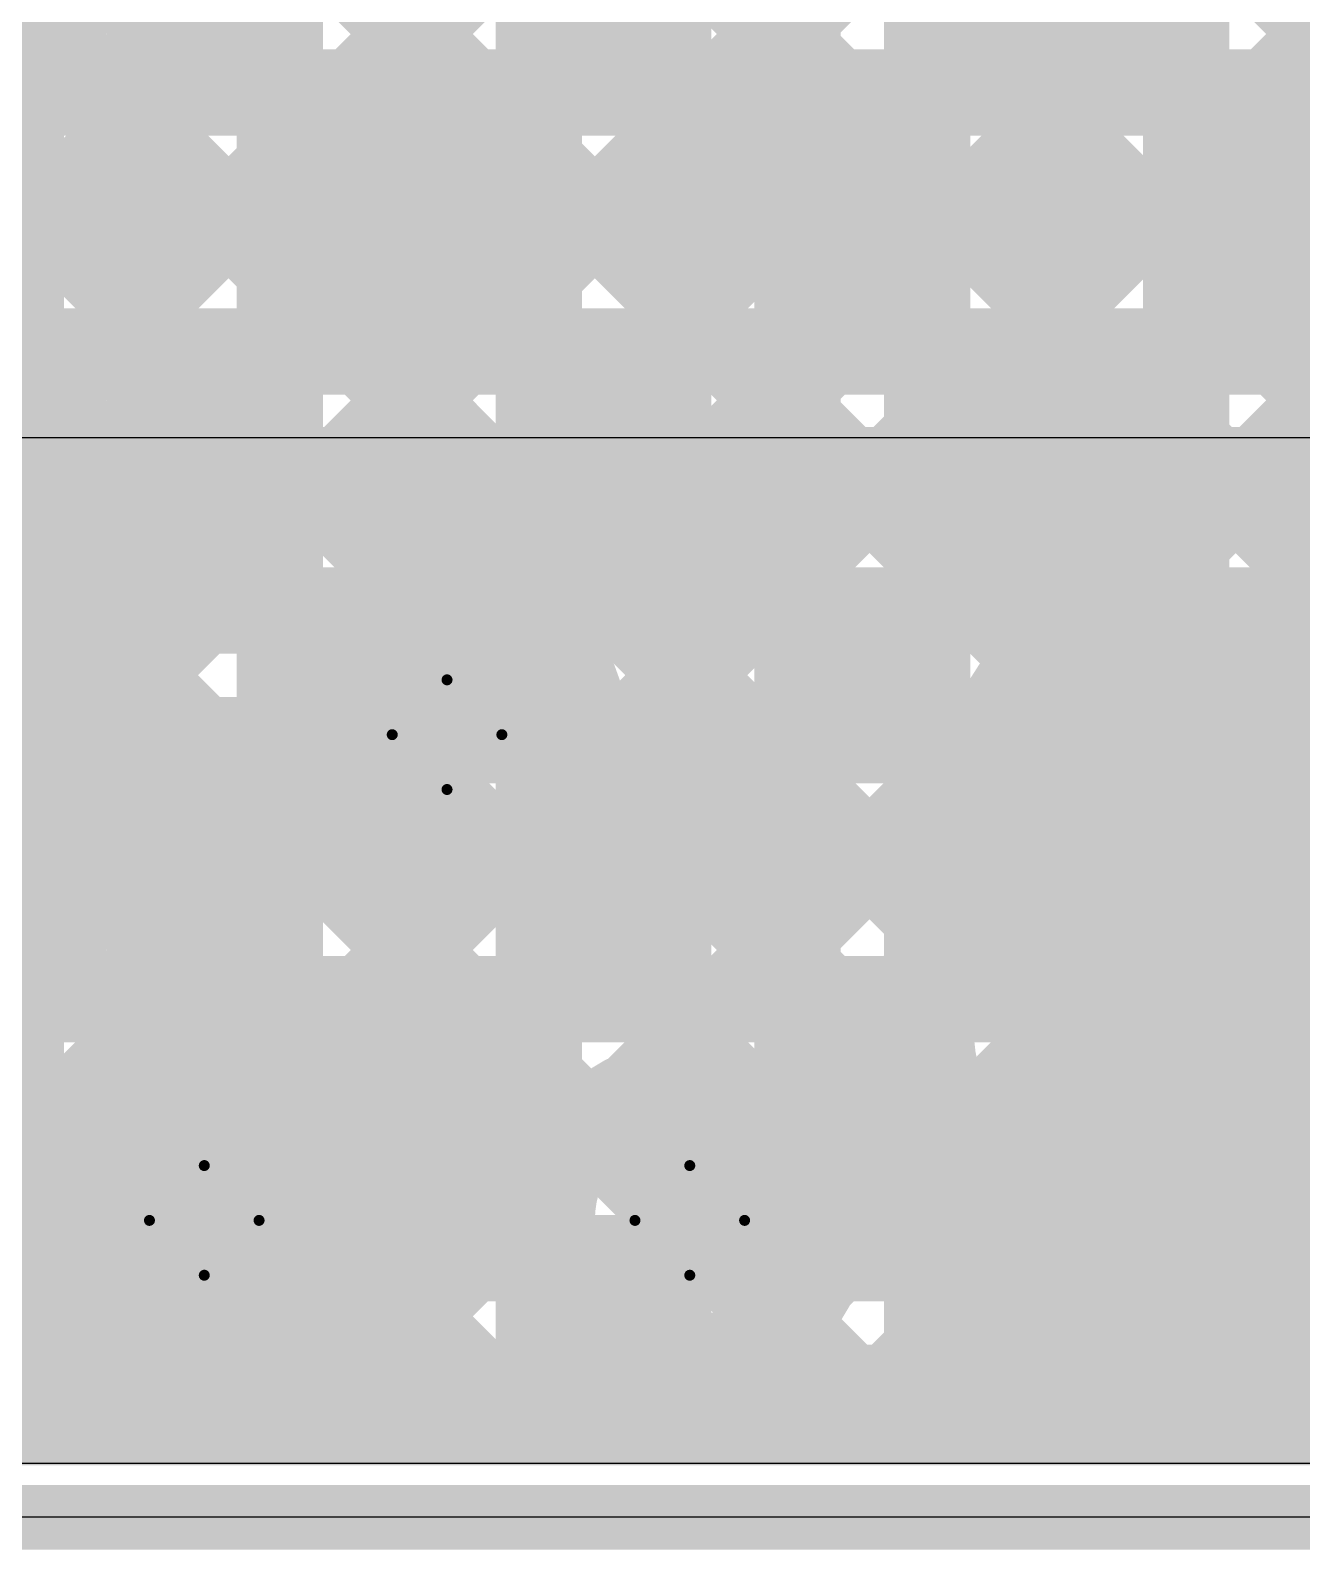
# Model space of a CAD drawing. Header units: millimetres. Extents: x 13 to 259, y -2 to 326.
# Drawn here: x 106.84 to 112.74, y 67.65 to 74.69 of the extents above; entities that cross this region are included whole.
import ezdxf

# ---------------------------------------------------------------- set-up
doc = ezdxf.new("R2010")
doc.units = ezdxf.units.MM
for name, color, linetype in [('BottomLayer', 5, 'Continuous'), ('BottomSolder', 6, 'Continuous'), ('ConnectLayer', 7, 'Continuous'), ('DrillDrawing', 1, 'Continuous'), ('Mechanical14', 56, 'Continuous'), ('Mechanical34', 56, 'Continuous'), ('Mechanical9', 56, 'Continuous'), ('MidLayer1', 16, 'Continuous'), ('MidLayer2', 76, 'Continuous'), ('MidLayer3', 90, 'Continuous'), ('MidLayer4', 156, 'Continuous'), ('MidLayer5', 130, 'Continuous'), ('MidLayer6', 216, 'Continuous'), ('MultiLayer', 9, 'Continuous'), ('TopLayer', 1, 'Continuous'), ('TopSolder', 216, 'Continuous')]:
    doc.layers.add(name, color=color, linetype=linetype)

# ---------------------------------------------------------------- blocks, each defined once
blk = doc.blocks.new('MTG240_400_174')
at = {"layer": 'BottomLayer', "const_width": 2}
blk.add_lwpolyline([(-1, 0, 1), (1, 0, 1)], format="xyb", close=True, dxfattribs=at)
at = {"layer": 'BottomSolder', "const_width": 2.1016}
blk.add_lwpolyline([(-1.0508, 0, 1), (1.0508, 0, 1)], format="xyb", close=True, dxfattribs=at)
at = {"layer": 'MidLayer1', "const_width": 2}
blk.add_lwpolyline([(-1, 0, 1), (1, 0, 1)], format="xyb", close=True, dxfattribs=at)
at = {"layer": 'MidLayer2', "const_width": 2}
blk.add_lwpolyline([(-1, 0, 1), (1, 0, 1)], format="xyb", close=True, dxfattribs=at)
at = {"layer": 'MidLayer3', "const_width": 2}
blk.add_lwpolyline([(-1, 0, 1), (1, 0, 1)], format="xyb", close=True, dxfattribs=at)
at = {"layer": 'MidLayer4', "const_width": 2}
blk.add_lwpolyline([(-1, 0, 1), (1, 0, 1)], format="xyb", close=True, dxfattribs=at)
at = {"layer": 'MidLayer5', "const_width": 2}
blk.add_lwpolyline([(-1, 0, 1), (1, 0, 1)], format="xyb", close=True, dxfattribs=at)
at = {"layer": 'MidLayer6', "const_width": 2}
blk.add_lwpolyline([(-1, 0, 1), (1, 0, 1)], format="xyb", close=True, dxfattribs=at)
at = {"layer": 'MultiLayer', "const_width": 2}
blk.add_lwpolyline([(-1, 0, 1), (1, 0, 1)], format="xyb", close=True, dxfattribs=at)
at = {"layer": 'TopLayer', "const_width": 2}
blk.add_lwpolyline([(-1, 0, 1), (1, 0, 1)], format="xyb", close=True, dxfattribs=at)
at = {"layer": 'TopSolder', "const_width": 2.1016}
blk.add_lwpolyline([(-1.0508, 0, 1), (1.0508, 0, 1)], format="xyb", close=True, dxfattribs=at)

msp = doc.modelspace()

# ---------------------------------------------------------------- linework, layer by layer
at = {"layer": 'BottomLayer', "const_width": 0.3}
for points in [[(108.6251, 71.425, 1), (108.9251, 71.425, 1)], [(107.5, 69.175, 1), (107.8, 69.175, 1)], [(109.75, 69.175, 1), (110.05, 69.175, 1)]]:
    msp.add_lwpolyline(points, format="xyb", close=True, dxfattribs=at)
at = {"layer": 'ConnectLayer'}
for p, q in [((150.975, 67.8), (67.8, 67.8)), ((151.8, 67.8), (90.525, 67.8))]:
    msp.add_line(p, q, dxfattribs=at)
at = {"layer": 'ConnectLayer', "const_width": 0.4}
for points in [[(108.4792, 71.9925), (125.0116, 88.5249)], [(108.4792, 71.9925), (125.0116, 88.5249)], [(98.187, 87.6403), (113.1386, 72.6887)], [(98.187, 87.6403), (113.1386, 72.6887)], [(103.5853, 69.6442), (121.1917, 87.2506)], [(103.5853, 69.6442), (121.1917, 87.2506)], [(98.6987, 84.5831), (111.5046, 71.7771)], [(98.6987, 84.5831), (111.5046, 71.7771)], [(108.2853, 69.253), (122.1149, 83.0827)], [(108.2853, 69.253), (122.1149, 83.0827)], [(98.0877, 81.8), (111.6477, 68.24)], [(98.9362, 81.8), (112.4962, 68.24)], [(99.7847, 81.8), (113.3447, 68.24)], [(100.4841, 68.24), (114.0441, 81.8)], [(100.6332, 81.8), (114.1932, 68.24)], [(101.3326, 68.24), (114.8926, 81.8)], [(101.4818, 81.8), (115.0418, 68.24)], [(102.1811, 68.24), (115.7411, 81.8)], [(102.3303, 81.8), (115.8903, 68.24)], [(103.0296, 68.24), (116.5896, 81.8)], [(103.1788, 81.8), (116.7388, 68.24)], [(103.8782, 68.24), (117.4382, 81.8)], [(104.0274, 81.8), (117.5874, 68.24)], [(104.7267, 68.24), (118.2867, 81.8)], [(104.8759, 81.8), (118.4359, 68.24)], [(105.5752, 68.24), (119.1352, 81.8)], [(105.7244, 81.8), (119.2844, 68.24)], [(106.4238, 68.24), (119.9838, 81.8)], [(107.2723, 68.24), (120.8323, 81.8)], [(108.1208, 68.24), (121.6808, 81.8)], [(108.9693, 68.24), (122.5293, 81.8)], [(109.8179, 68.24), (123.3779, 81.8)], [(110.6664, 68.24), (124.2264, 81.8)], [(111.5149, 68.24), (125.0749, 81.8)], [(94.9607, 81.5329), (108.2535, 68.24)], [(112.3635, 68.24), (125.582, 81.4586)], [(94.265, 81.38), (107.405, 68.24)], [(97.8303, 81.2088), (110.7991, 68.24)], [(96.8921, 80.45), (109.1021, 68.24)], [(97.7406, 80.45), (109.9506, 68.24)], [(102.1049, 79.4799), (111.0125, 70.5722)], [(102.1049, 79.4799), (111.0125, 70.5722)], [(106.7998, 68.24), (106.7998, 78.825)], [(107.3998, 68.24), (107.3998, 78.825)], [(107.9998, 68.24), (107.9998, 78.825)], [(108.5998, 68.24), (108.5998, 78.825)], [(109.1998, 68.24), (109.1998, 78.825)], [(109.7998, 68.24), (109.7998, 78.825)], [(110.3998, 68.24), (110.3998, 78.825)], [(110.9998, 68.24), (110.9998, 78.825)], [(111.5998, 68.24), (111.5998, 78.825)], [(112.1998, 68.24), (112.1998, 78.825)], [(112.7998, 68.24), (112.7998, 78.825)], [(103.2714, 77.4648), (108.6785, 72.0577)], [(103.2714, 77.4648), (108.6785, 72.0577)], [(101.7045, 77.3346), (109.4299, 69.6092)], [(101.7045, 77.3346), (109.4299, 69.6092)], [(104.3082, 72.0641), (109.3898, 77.1458)], [(104.3082, 72.0641), (109.3898, 77.1458)], [(106.7949, 72.0053), (111.842, 77.0523)], [(106.7949, 72.0053), (111.842, 77.0523)], [(110.4874, 77.037), (118.0729, 69.4516)], [(110.4874, 77.037), (118.0729, 69.4516)], [(108.0215, 76.9574), (112.4651, 72.5137)], [(108.0215, 76.9574), (112.4651, 72.5137)], [(109.2201, 71.8849), (114.306, 76.9708)], [(109.2201, 71.8849), (114.306, 76.9708)], [(105.5453, 76.888), (111.1899, 71.2433)], [(105.5453, 76.888), (111.1899, 71.2433)], [(112.3348, 72.454), (116.7804, 76.8996)], [(112.3348, 72.454), (116.7804, 76.8996)], [(103.0593, 76.8284), (108.1941, 71.6936)], [(103.0593, 76.8284), (108.1941, 71.6936)], [(104.8323, 71.7397), (109.8194, 76.7268)], [(104.8323, 71.7397), (109.8194, 76.7268)], [(107.4042, 76.7261), (111.9297, 72.2006)], [(107.4042, 76.7261), (111.9297, 72.2006)], [(109.3681, 71.1843), (114.9038, 76.72)], [(109.3681, 71.1843), (114.9038, 76.72)], [(107.158, 71.5198), (112.3489, 76.7107)], [(107.158, 71.5198), (112.3489, 76.7107)], [(109.9658, 76.71), (114.0674, 72.6085)], [(109.9658, 76.71), (114.0674, 72.6085)], [(68.24, 74.3999), (134.6135, 74.3999)], [(68.24, 73.7999), (143.2856, 73.7999)], [(68.24, 73.1999), (151.36, 73.1999)], [(68.24, 72.5999), (151.36, 72.5999)], [(68.24, 71.9999), (151.36, 71.9999)], [(105.9641, 69.4774), (108.2075, 71.7208)], [(105.9641, 69.4774), (108.2075, 71.7208)], [(104.8895, 71.6041), (107.0632, 69.4304)], [(104.8895, 71.6041), (107.0632, 69.4304)], [(68.24, 71.3999), (151.36, 71.3999)], [(109.4077, 71.3285), (111.0868, 69.6494)], [(109.4077, 71.3285), (111.0868, 69.6494)], [(109.6411, 69.7603), (111.2461, 71.3653)], [(109.6411, 69.7603), (111.2461, 71.3653)], [(107.0816, 71.109), (109.3617, 68.8289)], [(107.0816, 71.109), (109.3617, 68.8289)], [(105.5752, 68.24), (108.3152, 70.9799)], [(105.5752, 68.24), (108.3152, 70.9799)], [(104.6992, 70.9458), (107.405, 68.24)], [(104.6992, 70.9458), (107.405, 68.24)], [(107.9329, 69.7491), (109.0157, 70.832)], [(107.9329, 69.7491), (109.0157, 70.832)], [(109.0436, 70.8441), (110.1071, 69.7806)], [(109.0436, 70.8441), (110.1071, 69.7806)], [(68.24, 70.7999), (151.36, 70.7999)], [(106.5563, 70.7858), (107.5371, 69.805)], [(106.5563, 70.7858), (107.5371, 69.805)], [(110.3547, 69.6254), (110.9973, 70.2679)], [(110.3547, 69.6254), (110.9973, 70.2679)], [(68.24, 70.1999), (151.36, 70.1999)], [(68.24, 69.5999), (151.36, 69.5999)], [(110.478, 68.9002), (111.1198, 69.5419)], [(110.478, 68.9002), (111.1198, 69.5419)], [(108.1208, 68.24), (109.3148, 69.434)], [(108.1208, 68.24), (109.3148, 69.434)], [(110.5056, 69.382), (111.6477, 68.24)], [(110.5056, 69.382), (111.6477, 68.24)], [(108.28, 69.0621), (109.1021, 68.24)], [(108.28, 69.0621), (109.1021, 68.24)], [(68.24, 68.9999), (151.36, 68.9999)], [(110.6664, 68.24), (111.3978, 68.9714)], [(110.6664, 68.24), (111.3978, 68.9714)], [(106.4238, 68.24), (107.0759, 68.8922)], [(106.4238, 68.24), (107.0759, 68.8922)], [(108.9693, 68.24), (109.4497, 68.7203)], [(108.9693, 68.24), (109.4497, 68.7203)], [(110.3343, 68.7049), (110.7991, 68.24)], [(110.3343, 68.7049), (110.7991, 68.24)], [(109.5539, 68.6367), (109.9506, 68.24)], [(109.5539, 68.6367), (109.9506, 68.24)], [(107.9054, 68.5882), (108.2535, 68.24)], [(107.9054, 68.5882), (108.2535, 68.24)], [(109.8179, 68.24), (110.1749, 68.597)], [(109.8179, 68.24), (110.1749, 68.597)], [(107.2723, 68.24), (107.5721, 68.5398)], [(107.2723, 68.24), (107.5721, 68.5398)], [(111.5149, 68.24), (111.7906, 68.5156)], [(111.5149, 68.24), (111.7906, 68.5156)], [(68.24, 68.3999), (151.36, 68.3999)], [(68.24, 68.24), (151.36, 68.24)], [(68.24, 68.24), (151.36, 68.24)], [(98.6373, 68.24), (112.1628, 68.24)], [(98.6373, 68.24), (112.1628, 68.24)]]:
    msp.add_lwpolyline(points, dxfattribs=at)
msp.add_lwpolyline([(112.1628, 68.24, -1.714908), (115.803, 70.3)], format="xyb", dxfattribs=at)
msp.add_lwpolyline([(112.1628, 68.24, -1.714908), (115.803, 70.3)], format="xyb", dxfattribs=at)
at = {"layer": 'ConnectLayer'}
for points, const_width in [([(112.3651, 72.5137, 1), (112.5651, 72.5137, 1)], 0.2), ([(112.3651, 72.5137, 1), (112.5651, 72.5137, 1)], 0.2), ([(112.2348, 72.454, 1), (112.4348, 72.454, 1)], 0.2), ([(112.2348, 72.454, 1), (112.4348, 72.454, 1)], 0.2), ([(111.8297, 72.2006, 1), (112.0297, 72.2006, 1)], 0.2), ([(111.8297, 72.2006, 1), (112.0297, 72.2006, 1)], 0.2), ([(107.165, 71.425, 1), (105.885, 71.425, 1)], 0.4), ([(107.165, 71.425, 1), (105.885, 71.425, 1)], 0.4), ([(106.6949, 72.0053, 1), (106.8949, 72.0053, 1)], 0.2), ([(106.6949, 72.0053, 1), (106.8949, 72.0053, 1)], 0.2), ([(109.415, 71.425, 1), (108.1351, 71.425, 1)], 0.4), ([(109.415, 71.425, 1), (108.1351, 71.425, 1)], 0.4), ([(108.5785, 72.0577, 1), (108.7785, 72.0577, 1)], 0.2), ([(108.5785, 72.0577, 1), (108.7785, 72.0577, 1)], 0.2), ([(108.3792, 71.9925, 1), (108.5792, 71.9925, 1)], 0.2), ([(108.3792, 71.9925, 1), (108.5792, 71.9925, 1)], 0.2), ([(109.1201, 71.8849, 1), (109.3201, 71.8849, 1)], 0.2), ([(109.1201, 71.8849, 1), (109.3201, 71.8849, 1)], 0.2), ([(111.4046, 71.7771, 1), (111.6046, 71.7771, 1)], 0.2), ([(111.4046, 71.7771, 1), (111.6046, 71.7771, 1)], 0.2), ([(108.0941, 71.6936, 1), (108.2941, 71.6936, 1)], 0.2), ([(108.0941, 71.6936, 1), (108.2941, 71.6936, 1)], 0.2), ([(108.1075, 71.7208, 1), (108.3075, 71.7208, 1)], 0.2), ([(108.1075, 71.7208, 1), (108.3075, 71.7208, 1)], 0.2), ([(107.058, 71.5198, 1), (107.258, 71.5198, 1)], 0.2), ([(107.058, 71.5198, 1), (107.258, 71.5198, 1)], 0.2), ([(107.065, 71.425, 1), (107.265, 71.425, 1)], 0.2), ([(107.065, 71.425, 1), (107.265, 71.425, 1)], 0.2), ([(108.0351, 71.425, 1), (108.2351, 71.425, 1)], 0.2), ([(108.0351, 71.425, 1), (108.2351, 71.425, 1)], 0.2), ([(109.315, 71.425, 1), (109.515, 71.425, 1)], 0.2), ([(109.315, 71.425, 1), (109.515, 71.425, 1)], 0.2), ([(109.3077, 71.3285, 1), (109.5077, 71.3285, 1)], 0.2), ([(109.3077, 71.3285, 1), (109.5077, 71.3285, 1)], 0.2), ([(111.1461, 71.3653, 1), (111.3461, 71.3653, 1)], 0.2), ([(111.1461, 71.3653, 1), (111.3461, 71.3653, 1)], 0.2), ([(111.0899, 71.2433, 1), (111.2899, 71.2433, 1)], 0.2), ([(111.0899, 71.2433, 1), (111.2899, 71.2433, 1)], 0.2), ([(109.2681, 71.1843, 1), (109.4681, 71.1843, 1)], 0.2), ([(109.2681, 71.1843, 1), (109.4681, 71.1843, 1)], 0.2), ([(106.9816, 71.109, 1), (107.1816, 71.109, 1)], 0.2), ([(106.9816, 71.109, 1), (107.1816, 71.109, 1)], 0.2), ([(108.2152, 70.9799, 1), (108.4152, 70.9799, 1)], 0.2), ([(108.2152, 70.9799, 1), (108.4152, 70.9799, 1)], 0.2), ([(108.9157, 70.832, 1), (109.1157, 70.832, 1)], 0.2), ([(108.9157, 70.832, 1), (109.1157, 70.832, 1)], 0.2), ([(108.9436, 70.8441, 1), (109.1436, 70.8441, 1)], 0.2), ([(108.9436, 70.8441, 1), (109.1436, 70.8441, 1)], 0.2), ([(110.9125, 70.5722, 1), (111.1125, 70.5722, 1)], 0.2), ([(110.9125, 70.5722, 1), (111.1125, 70.5722, 1)], 0.2), ([(110.8973, 70.2679, 1), (111.0973, 70.2679, 1)], 0.2), ([(110.8973, 70.2679, 1), (111.0973, 70.2679, 1)], 0.2), ([(108.29, 69.175, 1), (107.01, 69.175, 1)], 0.4), ([(108.29, 69.175, 1), (107.01, 69.175, 1)], 0.4), ([(107.4371, 69.805, 1), (107.6371, 69.805, 1)], 0.2), ([(107.4371, 69.805, 1), (107.6371, 69.805, 1)], 0.2), ([(110.54, 69.175, 1), (109.2601, 69.175, 1)], 0.4), ([(110.54, 69.175, 1), (109.2601, 69.175, 1)], 0.4), ([(109.5411, 69.7603, 1), (109.7411, 69.7603, 1)], 0.2), ([(109.5411, 69.7603, 1), (109.7411, 69.7603, 1)], 0.2), ([(110.0071, 69.7806, 1), (110.2071, 69.7806, 1)], 0.2), ([(110.0071, 69.7806, 1), (110.2071, 69.7806, 1)], 0.2), ([(107.8329, 69.7491, 1), (108.0329, 69.7491, 1)], 0.2), ([(107.8329, 69.7491, 1), (108.0329, 69.7491, 1)], 0.2), ([(110.2547, 69.6254, 1), (110.4547, 69.6254, 1)], 0.2), ([(110.2547, 69.6254, 1), (110.4547, 69.6254, 1)], 0.2), ([(110.9868, 69.6494, 1), (111.1868, 69.6494, 1)], 0.2), ([(110.9868, 69.6494, 1), (111.1868, 69.6494, 1)], 0.2), ([(109.3299, 69.6092, 1), (109.5299, 69.6092, 1)], 0.2), ([(109.3299, 69.6092, 1), (109.5299, 69.6092, 1)], 0.2), ([(111.0198, 69.5419, 1), (111.2198, 69.5419, 1)], 0.2), ([(111.0198, 69.5419, 1), (111.2198, 69.5419, 1)], 0.2), ([(106.9632, 69.4304, 1), (107.1632, 69.4304, 1)], 0.2), ([(106.9632, 69.4304, 1), (107.1632, 69.4304, 1)], 0.2), ([(109.2148, 69.434, 1), (109.4148, 69.434, 1)], 0.2), ([(109.2148, 69.434, 1), (109.4148, 69.434, 1)], 0.2), ([(110.4056, 69.382, 1), (110.6056, 69.382, 1)], 0.2), ([(110.4056, 69.382, 1), (110.6056, 69.382, 1)], 0.2), ([(108.1853, 69.253, 1), (108.3853, 69.253, 1)], 0.2), ([(108.1853, 69.253, 1), (108.3853, 69.253, 1)], 0.2), ([(106.91, 69.175, 1), (107.11, 69.175, 1)], 0.2), ([(106.91, 69.175, 1), (107.11, 69.175, 1)], 0.2), ([(108.19, 69.175, 1), (108.39, 69.175, 1)], 0.2), ([(108.19, 69.175, 1), (108.39, 69.175, 1)], 0.2), ([(109.1601, 69.175, 1), (109.3601, 69.175, 1)], 0.2), ([(109.1601, 69.175, 1), (109.3601, 69.175, 1)], 0.2), ([(110.44, 69.175, 1), (110.64, 69.175, 1)], 0.2), ([(110.44, 69.175, 1), (110.64, 69.175, 1)], 0.2), ([(108.18, 69.0621, 1), (108.38, 69.0621, 1)], 0.2), ([(108.18, 69.0621, 1), (108.38, 69.0621, 1)], 0.2), ([(111.2978, 68.9714, 1), (111.4978, 68.9714, 1)], 0.2), ([(111.2978, 68.9714, 1), (111.4978, 68.9714, 1)], 0.2), ([(106.9759, 68.8922, 1), (107.1759, 68.8922, 1)], 0.2), ([(106.9759, 68.8922, 1), (107.1759, 68.8922, 1)], 0.2), ([(110.378, 68.9002, 1), (110.578, 68.9002, 1)], 0.2), ([(110.378, 68.9002, 1), (110.578, 68.9002, 1)], 0.2), ([(109.2617, 68.8289, 1), (109.4617, 68.8289, 1)], 0.2), ([(109.2617, 68.8289, 1), (109.4617, 68.8289, 1)], 0.2), ([(109.3497, 68.7203, 1), (109.5497, 68.7203, 1)], 0.2), ([(109.3497, 68.7203, 1), (109.5497, 68.7203, 1)], 0.2), ([(110.2343, 68.7049, 1), (110.4343, 68.7049, 1)], 0.2), ([(110.2343, 68.7049, 1), (110.4343, 68.7049, 1)], 0.2), ([(109.4539, 68.6367, 1), (109.6539, 68.6367, 1)], 0.2), ([(109.4539, 68.6367, 1), (109.6539, 68.6367, 1)], 0.2), ([(107.8054, 68.5882, 1), (108.0054, 68.5882, 1)], 0.2), ([(107.8054, 68.5882, 1), (108.0054, 68.5882, 1)], 0.2), ([(110.0749, 68.597, 1), (110.2749, 68.597, 1)], 0.2), ([(110.0749, 68.597, 1), (110.2749, 68.597, 1)], 0.2), ([(107.4721, 68.5398, 1), (107.6721, 68.5398, 1)], 0.2), ([(107.4721, 68.5398, 1), (107.6721, 68.5398, 1)], 0.2), ([(111.6906, 68.5156, 1), (111.8906, 68.5156, 1)], 0.2), ([(111.6906, 68.5156, 1), (111.8906, 68.5156, 1)], 0.2), ([(106.6998, 68.24, 1), (106.8998, 68.24, 1)], 0.2), ([(107.1723, 68.24, 1), (107.3723, 68.24, 1)], 0.2), ([(107.1723, 68.24, 1), (107.3723, 68.24, 1)], 0.2), ([(107.1723, 68.24, 1), (107.3723, 68.24, 1)], 0.2), ([(107.2998, 68.24, 1), (107.4998, 68.24, 1)], 0.2), ([(107.305, 68.24, 1), (107.505, 68.24, 1)], 0.2), ([(107.305, 68.24, 1), (107.505, 68.24, 1)], 0.2), ([(107.305, 68.24, 1), (107.505, 68.24, 1)], 0.2), ([(107.8998, 68.24, 1), (108.0998, 68.24, 1)], 0.2), ([(108.0208, 68.24, 1), (108.2208, 68.24, 1)], 0.2), ([(108.0208, 68.24, 1), (108.2208, 68.24, 1)], 0.2), ([(108.0208, 68.24, 1), (108.2208, 68.24, 1)], 0.2), ([(108.1535, 68.24, 1), (108.3535, 68.24, 1)], 0.2), ([(108.1535, 68.24, 1), (108.3535, 68.24, 1)], 0.2), ([(108.1535, 68.24, 1), (108.3535, 68.24, 1)], 0.2), ([(108.4998, 68.24, 1), (108.6998, 68.24, 1)], 0.2), ([(108.8693, 68.24, 1), (109.0693, 68.24, 1)], 0.2), ([(108.8693, 68.24, 1), (109.0693, 68.24, 1)], 0.2), ([(108.8693, 68.24, 1), (109.0693, 68.24, 1)], 0.2), ([(109.0021, 68.24, 1), (109.2021, 68.24, 1)], 0.2), ([(109.0021, 68.24, 1), (109.2021, 68.24, 1)], 0.2), ([(109.0021, 68.24, 1), (109.2021, 68.24, 1)], 0.2), ([(109.0998, 68.24, 1), (109.2998, 68.24, 1)], 0.2), ([(109.6998, 68.24, 1), (109.8998, 68.24, 1)], 0.2), ([(109.7179, 68.24, 1), (109.9179, 68.24, 1)], 0.2), ([(109.7179, 68.24, 1), (109.9179, 68.24, 1)], 0.2), ([(109.7179, 68.24, 1), (109.9179, 68.24, 1)], 0.2), ([(109.8506, 68.24, 1), (110.0506, 68.24, 1)], 0.2), ([(109.8506, 68.24, 1), (110.0506, 68.24, 1)], 0.2), ([(109.8506, 68.24, 1), (110.0506, 68.24, 1)], 0.2), ([(110.2998, 68.24, 1), (110.4998, 68.24, 1)], 0.2), ([(110.5664, 68.24, 1), (110.7664, 68.24, 1)], 0.2), ([(110.5664, 68.24, 1), (110.7664, 68.24, 1)], 0.2), ([(110.5664, 68.24, 1), (110.7664, 68.24, 1)], 0.2), ([(110.6991, 68.24, 1), (110.8991, 68.24, 1)], 0.2), ([(110.6991, 68.24, 1), (110.8991, 68.24, 1)], 0.2), ([(110.6991, 68.24, 1), (110.8991, 68.24, 1)], 0.2), ([(110.8998, 68.24, 1), (111.0998, 68.24, 1)], 0.2), ([(111.4149, 68.24, 1), (111.6149, 68.24, 1)], 0.2), ([(111.4149, 68.24, 1), (111.6149, 68.24, 1)], 0.2), ([(111.4149, 68.24, 1), (111.6149, 68.24, 1)], 0.2), ([(111.4998, 68.24, 1), (111.6998, 68.24, 1)], 0.2), ([(111.5477, 68.24, 1), (111.7477, 68.24, 1)], 0.2), ([(111.5477, 68.24, 1), (111.7477, 68.24, 1)], 0.2), ([(111.5477, 68.24, 1), (111.7477, 68.24, 1)], 0.2), ([(112.0628, 68.24, 1), (112.2628, 68.24, 1)], 0.2), ([(112.0628, 68.24, 1), (112.2628, 68.24, 1)], 0.2), ([(112.0628, 68.24, 1), (112.2628, 68.24, 1)], 0.2), ([(112.0628, 68.24, 1), (112.2628, 68.24, 1)], 0.2), ([(112.0998, 68.24, 1), (112.2998, 68.24, 1)], 0.2), ([(112.2635, 68.24, 1), (112.4635, 68.24, 1)], 0.2), ([(112.3962, 68.24, 1), (112.5962, 68.24, 1)], 0.2), ([(112.6998, 68.24, 1), (112.8998, 68.24, 1)], 0.2)]:
    msp.add_lwpolyline(points, format="xyb", close=True, dxfattribs=dict(at, const_width=const_width))
at = {"layer": 'DrillDrawing', "const_width": 0.0508}
for points in [[(108.5211, 71.425), (108.7751, 71.679)], [(108.7751, 71.679), (109.0291, 71.425)], [(108.5211, 71.425), (108.7751, 71.171)], [(108.7751, 71.171), (109.0291, 71.425)], [(107.396, 69.175), (107.65, 69.429)], [(107.65, 69.429), (107.904, 69.175)], [(109.646, 69.175), (109.9, 69.429)], [(109.9, 69.429), (110.154, 69.175)], [(107.396, 69.175), (107.65, 68.921)], [(107.65, 68.921), (107.904, 69.175)], [(109.646, 69.175), (109.9, 68.921)], [(109.9, 68.921), (110.154, 69.175)]]:
    msp.add_lwpolyline(points, dxfattribs=at)
at = {"layer": 'DrillDrawing', "const_width": 0.0254}
for points in [[(108.7624, 71.679, 1), (108.7878, 71.679, 1)], [(108.7624, 71.679, 1), (108.7878, 71.679, 1)], [(108.5084, 71.425, 1), (108.5338, 71.425, 1)], [(108.5084, 71.425, 1), (108.5338, 71.425, 1)], [(109.0164, 71.425, 1), (109.0418, 71.425, 1)], [(109.0164, 71.425, 1), (109.0418, 71.425, 1)], [(108.7624, 71.171, 1), (108.7878, 71.171, 1)], [(108.7624, 71.171, 1), (108.7878, 71.171, 1)], [(107.6373, 69.429, 1), (107.6627, 69.429, 1)], [(107.6373, 69.429, 1), (107.6627, 69.429, 1)], [(109.8873, 69.429, 1), (109.9127, 69.429, 1)], [(109.8873, 69.429, 1), (109.9127, 69.429, 1)], [(107.3833, 69.175, 1), (107.4087, 69.175, 1)], [(107.3833, 69.175, 1), (107.4087, 69.175, 1)], [(107.8913, 69.175, 1), (107.9167, 69.175, 1)], [(107.8913, 69.175, 1), (107.9167, 69.175, 1)], [(109.6333, 69.175, 1), (109.6587, 69.175, 1)], [(109.6333, 69.175, 1), (109.6587, 69.175, 1)], [(110.1413, 69.175, 1), (110.1667, 69.175, 1)], [(110.1413, 69.175, 1), (110.1667, 69.175, 1)], [(107.6373, 68.921, 1), (107.6627, 68.921, 1)], [(107.6373, 68.921, 1), (107.6627, 68.921, 1)], [(109.8873, 68.921, 1), (109.9127, 68.921, 1)], [(109.8873, 68.921, 1), (109.9127, 68.921, 1)]]:
    msp.add_lwpolyline(points, format="xyb", close=True, dxfattribs=at)
at = {"layer": 'Mechanical14', "const_width": 0.3}
msp.add_lwpolyline([(94.9, 67.8), (151.8, 67.8)], dxfattribs=at)
at = {"layer": 'Mechanical34', "const_width": 0.1}
for points in [[(81.225, 72.8), (146.8, 72.8)], [(111.4516, 70.3009), (113.4016, 70.3009)], [(68.1746, 67.85), (151.8, 67.85)]]:
    msp.add_lwpolyline(points, dxfattribs=at)
at = {"layer": 'Mechanical34'}
for points, const_width in [([(114.6016, 70.3009, 1), (112.2016, 70.3009, 1)], 0.1), ([(111.4266, 70.3009, 1), (111.4766, 70.3009, 1)], 0.05), ([(112.1766, 70.3009, 1), (112.2266, 70.3009, 1)], 0.05)]:
    msp.add_lwpolyline(points, format="xyb", close=True, dxfattribs=dict(at, const_width=const_width))
at = {"layer": 'Mechanical9', "const_width": 0.1}
msp.add_lwpolyline([(94.9, 67.8), (117.2, 67.8)], dxfattribs=at)
at = {"layer": 'MidLayer1', "const_width": 0.3}
for points in [[(108.6251, 71.425, 1), (108.9251, 71.425, 1)], [(107.5, 69.175, 1), (107.8, 69.175, 1)], [(109.75, 69.175, 1), (110.05, 69.175, 1)]]:
    msp.add_lwpolyline(points, format="xyb", close=True, dxfattribs=at)
at = {"layer": 'MidLayer2', "const_width": 0.3}
for points in [[(108.6251, 71.425, 1), (108.9251, 71.425, 1)], [(107.5, 69.175, 1), (107.8, 69.175, 1)], [(109.75, 69.175, 1), (110.05, 69.175, 1)]]:
    msp.add_lwpolyline(points, format="xyb", close=True, dxfattribs=at)
at = {"layer": 'MidLayer3', "const_width": 0.3}
for points in [[(108.6251, 71.425, 1), (108.9251, 71.425, 1)], [(107.5, 69.175, 1), (107.8, 69.175, 1)], [(109.75, 69.175, 1), (110.05, 69.175, 1)]]:
    msp.add_lwpolyline(points, format="xyb", close=True, dxfattribs=at)
at = {"layer": 'MidLayer4', "const_width": 0.3}
for points in [[(108.6251, 71.425, 1), (108.9251, 71.425, 1)], [(107.5, 69.175, 1), (107.8, 69.175, 1)], [(109.75, 69.175, 1), (110.05, 69.175, 1)]]:
    msp.add_lwpolyline(points, format="xyb", close=True, dxfattribs=at)
at = {"layer": 'MidLayer5', "const_width": 0.3}
for points in [[(108.6251, 71.425, 1), (108.9251, 71.425, 1)], [(107.5, 69.175, 1), (107.8, 69.175, 1)], [(109.75, 69.175, 1), (110.05, 69.175, 1)]]:
    msp.add_lwpolyline(points, format="xyb", close=True, dxfattribs=at)
at = {"layer": 'MidLayer6', "const_width": 0.3}
for points in [[(108.6251, 71.425, 1), (108.9251, 71.425, 1)], [(107.5, 69.175, 1), (107.8, 69.175, 1)], [(109.75, 69.175, 1), (110.05, 69.175, 1)]]:
    msp.add_lwpolyline(points, format="xyb", close=True, dxfattribs=at)
at = {"layer": 'MultiLayer', "const_width": 0.3}
for points in [[(108.6251, 71.425, 1), (108.9251, 71.425, 1)], [(107.5, 69.175, 1), (107.8, 69.175, 1)], [(109.75, 69.175, 1), (110.05, 69.175, 1)]]:
    msp.add_lwpolyline(points, format="xyb", close=True, dxfattribs=at)
at = {"layer": 'TopLayer'}
for p, q in [((146.7751, 72.8), (81.225, 72.8)), ((68, 68.05), (151.525, 68.05))]:
    msp.add_line(p, q, dxfattribs=at)
at = {"layer": 'TopLayer', "const_width": 0.3}
for points in [[(108.6251, 71.425, 1), (108.9251, 71.425, 1)], [(107.5, 69.175, 1), (107.8, 69.175, 1)], [(109.75, 69.175, 1), (110.05, 69.175, 1)]]:
    msp.add_lwpolyline(points, format="xyb", close=True, dxfattribs=at)

# ---------------------------------------------------------------- block references
msp.add_blockref('MTG240_400_174', (113.4, 70.3))

doc.saveas('drawing.dxf')
